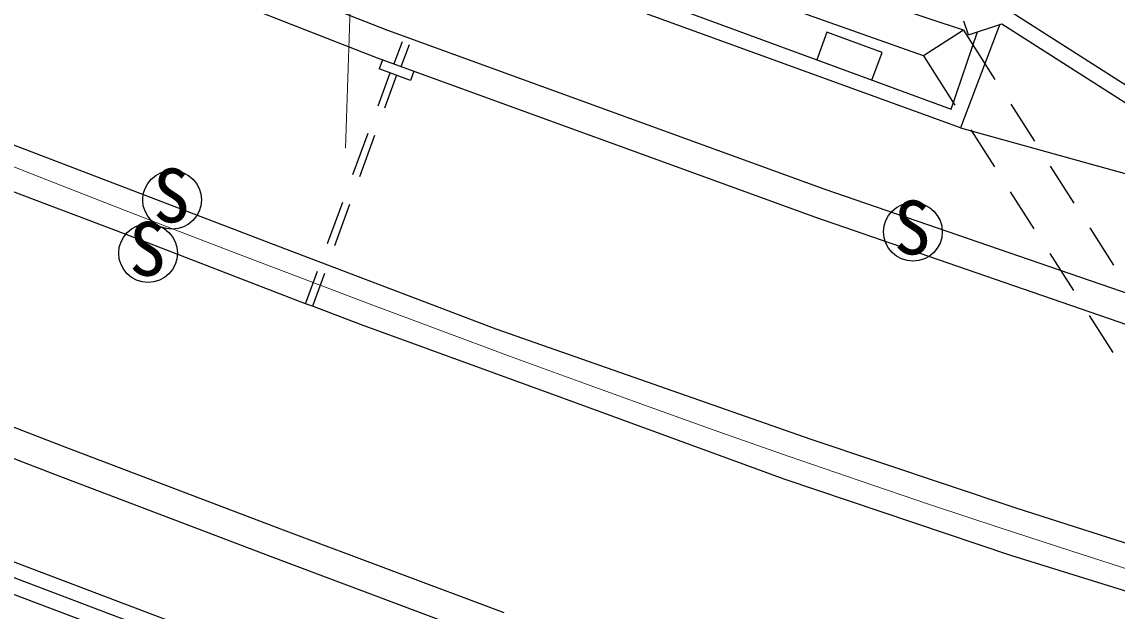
# Model space of a CAD drawing. Units: millimetres, scale not verified. Extents: x 40000 to 680000, y 20000 to 380000.
# Drawn here: x 152827 to 190134, y 271290 to 291352 of the extents above; entities that cross this region are included whole.
import ezdxf
from ezdxf.enums import TextEntityAlignment as Align

# ---------------------------------------------------------------- set-up
doc = ezdxf.new("R2010")
doc.units = ezdxf.units.MM
doc.header["$LTSCALE"] = 1000
doc.linetypes.add('CHAIN', pattern=[18.5, 12, -1.5, 3.5, -1.5])
for name, color, linetype, lineweight in [('M-BGD', 7, 'Continuous', 25), ('M-BMK', 2, 'CHAIN', 13), ('M-BMK-OTRS', 5, 'Continuous', 25), ('M-STR-HTXT', 7, 'Continuous', 13), ('M-STR-STRC', 7, 'Continuous', 25), ('M-STR-STRD', 7, 'Continuous', 25)]:
    doc.layers.add(name, color=color, linetype=linetype, lineweight=lineweight)
doc.styles.add('ＭＳ ゴシック', font='')
doc.styles.get('ＭＳ ゴシック').set_extended_font_data('MS Gothic')

msp = doc.modelspace()

# ---------------------------------------------------------------- linework, layer by layer
at = {"layer": 'M-BGD'}
for p, q in [((183538, 290194), (161378, 298071)), ((184805, 287749), (160072, 296729)), ((184904, 291067), (172328, 295252)), ((165287, 291063), (157966, 293937)), ((185070, 290907), (184910, 291380)), ((180188, 285646), (165287, 291063)), ((180248, 291003), (179903, 290064)), ((182126, 290313), (180248, 291003)), ((184904, 291067), (183538, 290194)), ((186145, 291271), (184805, 287749)), ((184904, 291067), (185973, 289393)), ((165781, 290673), (165495, 289924)), ((165750, 289831), (166033, 290580)), ((181781, 289374), (182126, 290313)), ((165110, 290064), (164996, 289750)), ((183538, 290194), (184608, 288521)), ((164964, 288498), (165372, 289613)), ((166068, 289360), (164996, 289750)), ((165587, 289535), (165182, 288421)), ((166182, 289674), (166068, 289360)), ((186512, 288551), (187319, 287287)), ((184805, 287749), (199660, 283599)), ((185146, 287678), (185954, 286414)), ((164103, 286151), (164619, 287559)), ((164841, 287481), (164328, 286072)), ((187858, 286444), (188665, 285180)), ((192081, 281548), (180188, 285646)), ((186492, 285571), (187300, 284307)), ((163242, 283804), (163758, 285212)), ((163987, 285132), (163474, 283722)), ((189204, 284337), (190011, 283073)), ((187838, 283465), (188646, 282201)), ((162489, 281750), (162898, 282865)), ((163133, 282782), (162728, 281669)), ((189184, 281358), (189992, 280094)), ((144992, 280465), (154347, 276861)), ((154347, 276861), (161724, 274061)), ((140206, 276508), (157004, 270182)), ((161724, 274061), (169248, 271239))]:
    msp.add_line(p, q, dxfattribs=at)
for points in [[(103224, 296127), (132597, 284387), (144625, 279535), (153990, 275927), (161371, 273126), (168906, 270300), (175962, 267807), (189231, 263582)], [(157601, 293006), (164933, 290128), (179855, 284703), (191777, 280595), (204152, 276936)], [(185070, 290907), (186206, 291291), (194730, 285854), (199660, 283599)], [(131768, 281192), (143423, 276488), (152820, 272868), (160215, 270062), (167786, 267222), (174920, 264702), (189413, 260087)], [(131581, 280728), (143240, 276023), (152642, 272401), (160038, 269594), (167614, 266752), (174761, 264228), (189238, 259618)]]:
    msp.add_lwpolyline(points, dxfattribs=at)
at = {"layer": 'M-BMK'}
msp.add_lwpolyline([(136435, 292829), (138783, 291889), (141132, 290949), (143482, 290011), (145832, 289075), (148183, 288142), (150536, 287212), (152890, 286286), (155246, 285364), (157604, 284448), (159965, 283538), (162328, 282635), (164694, 281739), (167063, 280851), (169435, 279972), (171810, 279103), (174190, 278243), (176573, 277395), (178960, 276558), (181352, 275733), (183748, 274921), (186148, 274123), (188554, 273339), (190964, 272570)], dxfattribs=at)
at = {"layer": 'M-BMK-OTRS'}
for p, q in [((160303, 297269), (184486, 288380)), ((194969, 286294), (186273, 291842)), ((184486, 288380), (185374, 291009))]:
    msp.add_line(p, q, dxfattribs=at)
at = {"layer": 'M-STR-HTXT'}
msp.add_line((163855, 287053), (164982, 321169), dxfattribs=at)
at = {"layer": 'M-STR-STRC'}
for centre in [(157943, 285295), (183180, 284205), (157125, 283478)]:
    msp.add_circle(centre, 1000, dxfattribs=at)
at = {"layer": 'M-STR-STRD'}
for p, q in [((152546, 287170), (161535, 283732)), ((156375, 284109), (149517, 286708)), ((162489, 281750), (156375, 284109)), ((161535, 283732), (168972, 280901)), ((162728, 281669), (162489, 281750)), ((164358, 281053), (162728, 281669)), ((171258, 278540), (164358, 281053)), ((168972, 280901), (179707, 277148)), ((178793, 275779), (171258, 278540)), ((179707, 277148), (186683, 274802)), ((186510, 273185), (178793, 275779)), ((186683, 274802), (196077, 271809)), ((192584, 271304), (186510, 273185))]:
    msp.add_line(p, q, dxfattribs=at)

# ---------------------------------------------------------------- texts
at = {"layer": 'M-STR-STRC', "style": 'ＭＳ ゴシック'}
for p in [(157298, 283977), (182534, 282886), (156480, 282160)]:
    msp.add_text('S', height=1833, dxfattribs=at).set_placement(p, align=Align.BOTTOM_LEFT)

doc.saveas('drawing.dxf')
